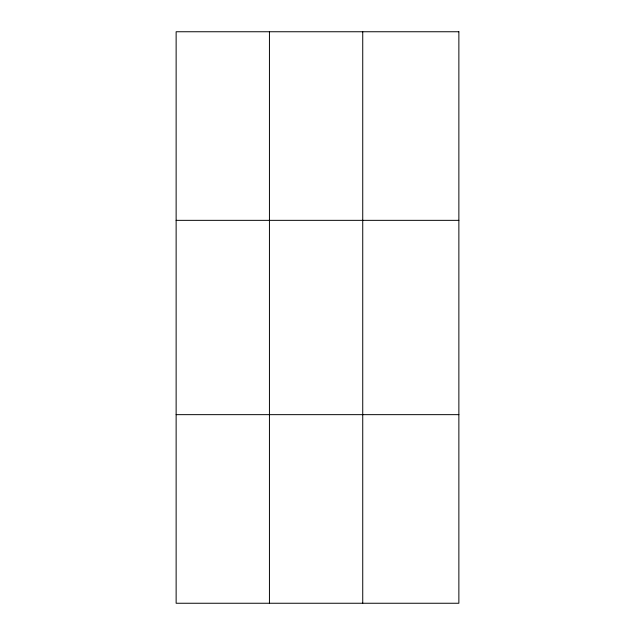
<?xml version="1.0" encoding="UTF-8"?>
<svg xmlns="http://www.w3.org/2000/svg" width="635" height="635" viewBox="0 0 635 635"><rect width="100%" height="100%" fill="white"/><g stroke="black" fill="none" stroke-linecap="round" stroke-linejoin="round"><path stroke-width="0.95" d="M269.438 603.25L269.438 31.75M362.736 603.25L362.736 31.75M176.133 220.345L458.867 220.345M176.133 414.655L458.867 414.655M458.867 31.75L458.867 603.25L176.133 603.25L176.133 31.75L458.867 31.75"/></g></svg>
